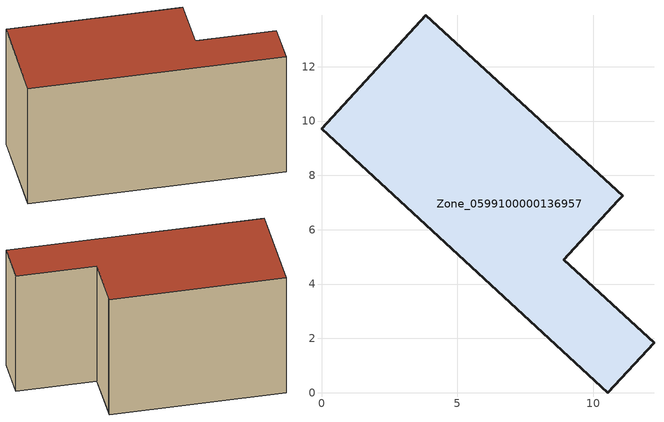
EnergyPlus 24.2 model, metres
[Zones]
Zone_0599100000136957
 floor ground (C_G): 0,9.71 3.84,13.89 11.08,7.25 10.9,7.07 8.92,4.89 12.24,1.84 10.54,0 z0
 wall outside (C_F): 3.84,13.89 0,9.71 10.54,0 12.24,1.84 8.92,4.89 10.9,7.07 11.08,7.25 3.84,13.89 z0:7.66
 roof outside (C_R): 11.08,7.25 3.84,13.89 0,9.71 10.54,0 12.24,1.84 8.92,4.89 10.9,7.07 z7.66
[BUILDING]
Pand.0599100000136957: North Axis=0; Terrain=City; Loads Convergence Tolerance Value=0.04; Temperature Convergence Tolerance Value=0.4; Solar Distribution=FullExterior; Maximum Number of Warmup Days=25; Minimum Number of Warmup Days=1
[Site:Location]
Rotterdam.The.Hague.AP_ZH_NLD Design_Conditions: Latitude=51.96; Longitude=4.45; Time Zone=1; Elevation=-4.5
[SITE:GROUNDTEMPERATURE:BUILDINGSURFACE]
18, 18, 18, 18, 18, 18, 18, 18, 18, 18, 18, 18
[MATERIAL] Thermal Absorptance=0.9; Solar Absorptance=0.7; Visible Absorptance=0.7
Name | Roughness | Thickness | Conductivity | Density | Specific Heat
G.TI.1975-1991 | MediumSmooth | 0.15 | 0.288461 | 540 | 1210
F.TI.1975-1991 | Rough | 0.3 | 0.230769 | 1920 | 840
R.TI.1975-1991 | MediumRough | 0.2 | 0.153846 | 1500 | 1000
[CONSTRUCTION]
C_G: G.TI.1975-1991
C_F: F.TI.1975-1991
C_R: R.TI.1975-1991
[ZONE]
Zone_0599100000136957: Type=1; Multiplier=1; Ceiling Height=Autocalculate; Volume=Autocalculate; Floor Area=autocalculate; Part of Total Floor Area=Yes
[ZONEINFILTRATION:DESIGNFLOWRATE]
Infil_Zone_0599100000136957: Zone or ZoneList or Space or SpaceList=Zone_0599100000136957; Schedule=AlwaysOn; Design Flow Rate Calculation Method=Flow/Area; Flow Rate per Floor Area=0.003; Constant Term Coefficient=1; Temperature Term Coefficient=0; Velocity Term Coefficient=0; Velocity Squared Term Coefficient=0
[HVACTEMPLATE:ZONE:IDEALLOADSAIRSYSTEM]
Zone_0599100000136957: Maximum Heating Supply Air Temperature=50; Minimum Cooling Supply Air Temperature=13; Maximum Heating Supply Air Humidity Ratio=0.0156; Minimum Cooling Supply Air Humidity Ratio=0.0077; Heating Limit=NoLimit; Cooling Limit=NoLimit; Dehumidification Control Type=ConstantSensibleHeatRatio; Cooling Sensible Heat Ratio=0.7; Dehumidification Setpoint=60; Humidification Control Type=None; Humidification Setpoint=30; Outdoor Air Method=None; Outdoor Air Flow Rate per Person=0.00944; Outdoor Air Flow Rate per Zone Floor Area=0; Outdoor Air Flow Rate per Zone=0; Demand Controlled Ventilation Type=None; Outdoor Air Economizer Type=NoEconomizer; Heat Recovery Type=None; Sensible Heat Recovery Effectiveness=0.7; Latent Heat Recovery Effectiveness=0.65
[ZONECONTROL:THERMOSTAT]
ThermostatControl_Zone_0599100000136957: Zone or ZoneList=Zone_0599100000136957; Control Type Schedule=DualSetpointControlType; Control 1=Thermostat_Zone_0599100000136957; Temperature Difference Between Cutout And Setpoint=0
[THERMOSTATSETPOINT:DUALSETPOINT]
Thermostat_Zone_0599100000136957: Heating Setpoint Temperature Schedule=HeatingSetpoint_Zone_0599100000136957; Cooling Setpoint Temperature Schedule=CoolingSetpoint_Zone_0599100000136957
[SCHEDULE:COMPACT]
HeatingSetpoint_Zone_0599100000136957: Through: 12/31, For: AllDays, Until: 24:00, 21
CoolingSetpoint_Zone_0599100000136957: Through: 12/31, For: AllDays, Until: 24:00, 24
DualSetpointControlType: Through: 12/31, For: AllDays, Until: 24:00, 4
AlwaysOn: Through: 12/31, For: AllDays, Until: 24:00, 1
